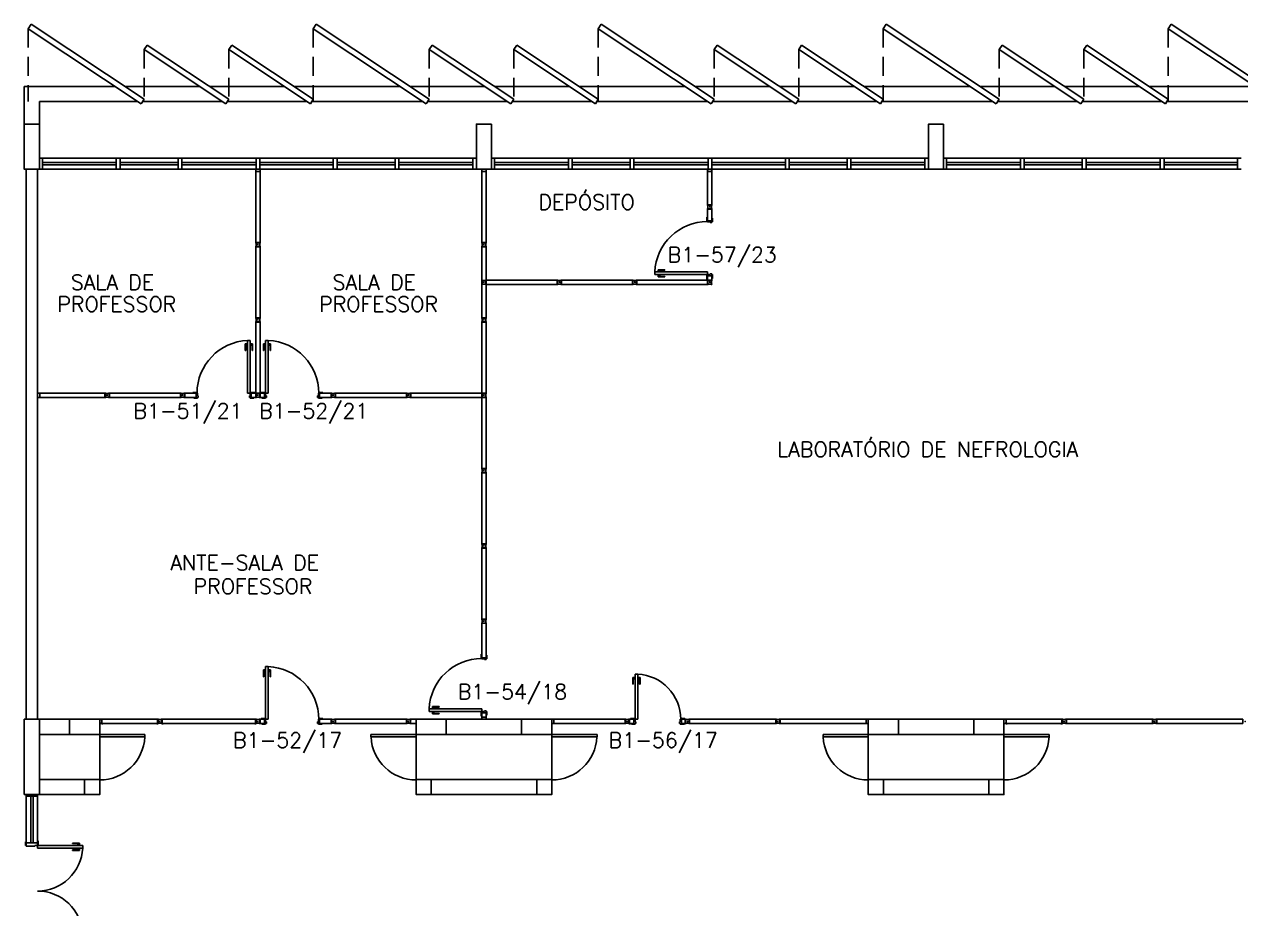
# Model space of a CAD drawing. Header units: millimetres. Extents: x 4436 to 4619, y 1272 to 1428.
# Drawn here: x 4486.14 to 4502.29, y 1344.79 to 1356.53 of the extents above; entities that cross this region are included whole.
import ezdxf

# ---------------------------------------------------------------- set-up
doc = ezdxf.new("R2010")
doc.units = ezdxf.units.MM
doc.linetypes.add('HIDDEN', pattern=[0.375, 0.25, -0.125])
for name, color, linetype in [('ALV', 2, 'Continuous'), ('ALVV', 1, 'Continuous'), ('DIV', 2, 'Continuous'), ('DIV2', 2, 'Continuous'), ('ENDEREÇO', 2, 'Continuous'), ('ESTR', 3, 'Continuous'), ('JANELA', 1, 'Continuous'), ('MACANETA', 2, 'Continuous'), ('MARCO', 2, 'Continuous'), ('PISO', 1, 'Continuous'), ('PORTA', 2, 'Continuous'), ('PROJ', 1, 'HIDDEN'), ('TEXTO', 2, 'Continuous')]:
    doc.layers.add(name, color=color, linetype=linetype)
doc.styles.add('UNB1-100', font='simplex.shx', dxfattribs={"height": 0.2})

# ---------------------------------------------------------------- blocks, each defined once
blk = doc.blocks.new('MTT')
for p, q in [((-0.029, 0.018), (-0.029, 0.029)), ((-0.019, 0.029), (-0.029, 0.029)), ((-0.024, 0.018), (-0.029, 0.018)), ((-0.024, 0.018), (-0.024, -0.019)), ((-0.019, 0.024), (-0.019, 0.029)), ((-0.019, 0.024), (0.018, 0.024)), ((-0.005, 0), (0.005, 0)), ((0, -0.005), (0, 0.005)), ((0.018, 0.024), (0.018, 0.029)), ((0.018, 0.029), (0.029, 0.029)), ((0.024, 0.018), (0.029, 0.018)), ((0.024, 0.018), (0.024, -0.019)), ((0.029, 0.018), (0.029, 0.029)), ((-0.029, -0.019), (-0.024, -0.019)), ((-0.029, -0.019), (-0.029, -0.029)), ((-0.019, -0.029), (-0.029, -0.029)), ((0.018, -0.024), (-0.019, -0.024)), ((-0.019, -0.024), (-0.019, -0.029)), ((0.018, -0.024), (0.018, -0.029)), ((0.018, -0.029), (0.029, -0.029)), ((0.029, -0.019), (0.024, -0.019)), ((0.029, -0.019), (0.029, -0.029))]:
    blk.add_line(p, q)
blk = doc.blocks.new('DOOR60')
at = {"layer": 'MACANETA', "color": 1}
for p, q in [((-0.015, -0.465), (-0.01, -0.465)), ((-0.015, -0.555), (-0.015, -0.465)), ((-0.01, -0.555), (-0.01, -0.465)), ((0.08, -0.465), (0.075, -0.465)), ((0.075, -0.555), (0.075, -0.465)), ((0.08, -0.555), (0.08, -0.465)), ((-0.015, -0.555), (0.012, -0.555)), ((-0.01, -0.535), (0.012, -0.535)), ((0.012, -0.563), (0.012, -0.528)), ((0.012, -0.528), (0.015, -0.528)), ((0.012, -0.563), (0.015, -0.563)), ((0.053, -0.528), (0.05, -0.528)), ((0.053, -0.563), (0.05, -0.563)), ((0.053, -0.563), (0.053, -0.528)), ((0.075, -0.535), (0.053, -0.535)), ((0.08, -0.555), (0.053, -0.555))]:
    blk.add_line(p, q, dxfattribs=at)
at = {"layer": 'PORTA'}
for p, q in [((0.015, -0.6), (0.015, 0)), ((0.015, 0), (0.05, 0)), ((0.05, -0.6), (0.05, 0)), ((0.05, -0.6), (0.015, -0.6))]:
    blk.add_line(p, q, dxfattribs=at)
at = {"layer": 'PORTA', "color": 1}
blk.add_arc((0.02, 0), 0.6, 272.866, 0, dxfattribs=at)
blk = doc.blocks.new('IMTT')
for p, q in [((-0.005, 0), (0.005, 0)), ((0.029, 0.029), (0, 0.029)), ((0, -0.028), (0, 0.029)), ((0.029, -0.028), (0, -0.028))]:
    blk.add_line(p, q)
blk = doc.blocks.new('DIV8')
for p, q in [((0.005, 0), (-0.005, 0)), ((0, 0.005), (0, -0.005)), ((0.024, 0.019), (0.028, 0.019)), ((0.024, 0.017), (0.024, 0.019)), ((0.024, 0.017), (0.028, 0.017)), ((0.028, 0.03), (0.043, 0.03)), ((0.028, 0.03), (0.028, 0.019)), ((0.028, 0.017), (0.028, -0.016)), ((0.769, 0.028), (0.03, 0.028)), ((0.03, 0.028), (0.03, -0.028)), ((0.043, 0.028), (0.043, 0.03)), ((0.757, 0.028), (0.757, 0.03)), ((0.771, 0.03), (0.757, 0.03)), ((0.769, 0.028), (0.769, -0.028)), ((0.771, 0.03), (0.771, 0.019)), ((0.776, 0.019), (0.771, 0.019)), ((0.771, 0.017), (0.771, -0.016)), ((0.776, 0.017), (0.771, 0.017)), ((0.776, 0.017), (0.776, 0.019)), ((0.805, 0), (0.795, 0)), ((0.8, 0.005), (0.8, -0.005)), ((0.024, -0.016), (0.028, -0.016)), ((0.024, -0.019), (0.024, -0.016)), ((0.024, -0.019), (0.028, -0.019)), ((0.028, -0.019), (0.028, -0.03)), ((0.028, -0.03), (0.043, -0.03)), ((0.769, -0.028), (0.03, -0.028)), ((0.043, -0.03), (0.043, -0.028)), ((0.757, -0.03), (0.757, -0.028)), ((0.771, -0.03), (0.757, -0.03)), ((0.776, -0.016), (0.771, -0.016)), ((0.776, -0.019), (0.771, -0.019)), ((0.771, -0.019), (0.771, -0.03)), ((0.776, -0.019), (0.776, -0.016))]:
    blk.add_line(p, q)
blk = doc.blocks.new('DIV10')
for p, q in [((-0.0051, 0), (0.0051, 0)), ((0, -0.0051), (0, 0.0051)), ((0.0285, 0.0285), (0.9715, 0.0285)), ((0.0285, -0.0285), (0.0285, 0.0285)), ((0.9715, -0.0285), (0.9715, 0.0285)), ((0.9949, 0), (1.0051, 0)), ((1, -0.0051), (1, 0.0051)), ((0.0285, -0.0285), (0.9715, -0.0285))]:
    blk.add_line(p, q)
blk = doc.blocks.new('DIV12')
for p, q in [((-0.0051, 0), (0.0051, 0)), ((0, -0.0051), (0, 0.0051)), ((0.0285, 0.0285), (1.1715, 0.0285)), ((0.0285, -0.0285), (0.0285, 0.0285)), ((1.1715, -0.0285), (1.1715, 0.0285)), ((1.1949, 0), (1.2051, 0)), ((1.2, -0.0051), (1.2, 0.0051)), ((0.0285, -0.0285), (1.1715, -0.0285))]:
    blk.add_line(p, q)
blk = doc.blocks.new('DOOR-60')
at = {"layer": 'MACANETA', "color": 1}
for p, q in [((-0.08, -0.555), (-0.08, -0.465)), ((-0.08, -0.465), (-0.075, -0.465)), ((-0.075, -0.555), (-0.075, -0.465)), ((0.01, -0.555), (0.01, -0.465)), ((0.015, -0.465), (0.01, -0.465)), ((0.015, -0.555), (0.015, -0.465)), ((-0.08, -0.555), (-0.053, -0.555)), ((-0.075, -0.535), (-0.053, -0.535)), ((-0.053, -0.528), (-0.05, -0.528)), ((-0.053, -0.563), (-0.053, -0.528)), ((-0.053, -0.563), (-0.05, -0.563)), ((-0.012, -0.528), (-0.015, -0.528)), ((-0.012, -0.563), (-0.015, -0.563)), ((-0.012, -0.563), (-0.012, -0.528)), ((0.01, -0.535), (-0.012, -0.535)), ((0.015, -0.555), (-0.012, -0.555))]:
    blk.add_line(p, q, dxfattribs=at)
at = {"layer": 'PORTA'}
for p, q in [((-0.05, -0.6), (-0.05, 0)), ((-0.015, 0), (-0.05, 0)), ((-0.015, -0.6), (-0.015, 0)), ((-0.05, -0.6), (-0.015, -0.6))]:
    blk.add_line(p, q, dxfattribs=at)
at = {"layer": 'PORTA', "color": 1}
blk.add_arc((-0.02, 0), 0.6, 180, 267.134, dxfattribs=at)
blk = doc.blocks.new('DOOR70')
at = {"layer": 'MACANETA', "color": 1}
for p, q in [((-0.015, -0.565), (-0.01, -0.565)), ((-0.015, -0.655), (-0.015, -0.565)), ((-0.01, -0.655), (-0.01, -0.565)), ((-0.01, -0.635), (0.012, -0.635)), ((0.012, -0.663), (0.012, -0.628)), ((0.012, -0.628), (0.015, -0.628)), ((0.053, -0.628), (0.05, -0.628)), ((0.053, -0.663), (0.053, -0.628)), ((0.075, -0.635), (0.053, -0.635)), ((0.08, -0.565), (0.075, -0.565)), ((0.075, -0.655), (0.075, -0.565)), ((0.08, -0.655), (0.08, -0.565)), ((-0.015, -0.655), (0.012, -0.655)), ((0.012, -0.663), (0.015, -0.663)), ((0.053, -0.663), (0.05, -0.663)), ((0.08, -0.655), (0.053, -0.655))]:
    blk.add_line(p, q, dxfattribs=at)
at = {"layer": 'PORTA'}
for p, q in [((0.015, -0.7), (0.015, 0)), ((0.015, 0), (0.05, 0)), ((0.05, -0.7), (0.05, 0)), ((0.05, -0.7), (0.015, -0.7))]:
    blk.add_line(p, q, dxfattribs=at)
at = {"layer": 'PORTA', "color": 1}
blk.add_arc((0.02, 0), 0.7, 272.4563, 0, dxfattribs=at)
blk = doc.blocks.new('DIV10C')
for p, q in [((-0.005, 0), (0.005, 0)), ((0, -0.005), (0, 0.005)), ((0.024, 0.018), (0.028, 0.018)), ((0.024, 0.018), (0.024, 0.016)), ((0.024, 0.016), (0.028, 0.016)), ((0.028, 0.018), (0.028, 0.03)), ((0.028, -0.017), (0.028, 0.016)), ((0.03, 0.028), (0.964, 0.028)), ((0.03, -0.029), (0.03, 0.028)), ((0.966, 0.03), (0.952, 0.03)), ((0.952, 0.03), (0.952, 0.028)), ((0.964, -0.029), (0.964, 0.028)), ((0.966, 0.018), (0.966, 0.03)), ((0.971, 0.018), (0.966, 0.018)), ((0.966, -0.017), (0.966, 0.016)), ((0.971, 0.016), (0.966, 0.016)), ((0.971, 0.018), (0.971, 0.016)), ((0.024, -0.017), (0.024, -0.019)), ((0.024, -0.017), (0.028, -0.017)), ((0.024, -0.019), (0.028, -0.019)), ((0.028, -0.031), (0.028, -0.019)), ((0.03, -0.029), (0.964, -0.029)), ((0.952, -0.029), (0.952, -0.031)), ((0.966, -0.031), (0.952, -0.031)), ((0.971, -0.017), (0.966, -0.017)), ((0.966, -0.031), (0.966, -0.019)), ((0.971, -0.019), (0.966, -0.019)), ((0.971, -0.017), (0.971, -0.019))]:
    blk.add_line(p, q)
blk = doc.blocks.new('DIV11')
blk.add_blockref('DIV10', (0, 0))

msp = doc.modelspace()

# ---------------------------------------------------------------- linework, layer by layer
at = {"layer": 'ALV'}
for p, q in [((4486.19701, 1356.47369), (4486.23571, 1356.53201)), ((4486.19701, 1356.47369), (4487.69681, 1355.4784)), ((4486.23571, 1356.53201), (4487.73551, 1355.53673)), ((4489.97931, 1356.47369), (4490.01801, 1356.53201)), ((4489.97931, 1356.47369), (4491.47911, 1355.4784)), ((4490.01801, 1356.53201), (4491.51781, 1355.53673)), ((4493.76131, 1356.47369), (4493.80001, 1356.53201)), ((4493.76131, 1356.47369), (4495.26111, 1355.4784)), ((4493.80001, 1356.53201), (4495.29981, 1355.53673)), ((4497.54331, 1356.47369), (4497.58201, 1356.53201)), ((4497.54331, 1356.47369), (4499.04311, 1355.4784)), ((4497.58201, 1356.53201), (4499.08181, 1355.53673)), ((4501.32531, 1356.47369), (4501.36401, 1356.53201)), ((4501.32531, 1356.47369), (4502.82511, 1355.4784)), ((4501.36401, 1356.53201), (4502.86381, 1355.53673)), ((4487.73551, 1356.19722), (4487.77422, 1356.25555)), ((4487.77422, 1356.25555), (4488.85741, 1355.53673)), ((4488.85741, 1356.19722), (4488.89612, 1356.25555)), ((4488.89612, 1356.25555), (4489.97931, 1355.53673)), ((4491.51781, 1356.19722), (4491.55652, 1356.25555)), ((4491.55652, 1356.25555), (4492.63971, 1355.53673)), ((4492.63971, 1356.19722), (4492.67841, 1356.25555)), ((4492.67841, 1356.25555), (4493.7616, 1355.53673)), ((4495.29951, 1356.19722), (4495.33822, 1356.25555)), ((4495.33822, 1356.25555), (4496.42141, 1355.53673)), ((4496.42141, 1356.19722), (4496.46012, 1356.25555)), ((4496.46012, 1356.25555), (4497.54331, 1355.53673)), ((4499.08181, 1356.19722), (4499.12052, 1356.25555)), ((4499.12052, 1356.25555), (4500.20371, 1355.53673)), ((4500.20371, 1356.19722), (4500.24241, 1356.25555)), ((4500.24241, 1356.25555), (4501.3256, 1355.53673)), ((4487.73551, 1356.19722), (4488.8187, 1355.4784)), ((4488.85741, 1356.19722), (4489.9406, 1355.4784)), ((4491.51781, 1356.19722), (4492.601, 1355.4784)), ((4492.63971, 1356.19722), (4493.7229, 1355.4784)), ((4495.29951, 1356.19722), (4496.3827, 1355.4784)), ((4496.42141, 1356.19722), (4497.5046, 1355.4784)), ((4499.08181, 1356.19722), (4500.165, 1355.4784)), ((4500.20371, 1356.19722), (4501.2869, 1355.4784)), ((4487.69681, 1355.4784), (4487.73551, 1355.53673)), ((4488.8187, 1355.4784), (4488.85741, 1355.53673)), ((4489.9406, 1355.4784), (4489.97931, 1355.53673)), ((4491.47911, 1355.4784), (4491.51781, 1355.53673)), ((4492.601, 1355.4784), (4492.63971, 1355.53673)), ((4493.7229, 1355.4784), (4493.7616, 1355.53673)), ((4495.26111, 1355.4784), (4495.29981, 1355.53673)), ((4496.3827, 1355.4784), (4496.42141, 1355.53673)), ((4497.5046, 1355.4784), (4497.54331, 1355.53673)), ((4499.04311, 1355.4784), (4499.08181, 1355.53673)), ((4500.165, 1355.4784), (4500.20371, 1355.53673)), ((4501.2869, 1355.4784), (4501.3256, 1355.53673)), ((4486.34441, 1354.75756), (4486.34441, 1354.60756)), ((4486.34441, 1354.75756), (4486.38441, 1354.75756)), ((4486.38441, 1354.75756), (4486.38441, 1354.60756)), ((4487.36441, 1354.75756), (4487.36441, 1354.60756)), ((4487.36441, 1354.75756), (4487.41441, 1354.75756)), ((4487.41441, 1354.75756), (4487.41441, 1354.60756)), ((4488.18441, 1354.75756), (4488.18441, 1354.60756)), ((4488.18441, 1354.75756), (4488.23441, 1354.75756)), ((4488.23441, 1354.75756), (4488.23441, 1354.60756)), ((4489.21941, 1354.75756), (4489.21941, 1354.60756)), ((4489.21941, 1354.75756), (4489.26941, 1354.75756)), ((4489.26941, 1354.75756), (4489.26941, 1354.60756)), ((4490.24441, 1354.75756), (4490.24441, 1354.60756)), ((4490.24441, 1354.75756), (4490.29441, 1354.75756)), ((4490.29441, 1354.75756), (4490.29441, 1354.60756)), ((4491.06441, 1354.75756), (4491.06441, 1354.60756)), ((4491.06441, 1354.75756), (4491.11441, 1354.75756)), ((4491.11441, 1354.75756), (4491.11441, 1354.60756)), ((4492.09441, 1354.75756), (4492.09441, 1354.60756)), ((4492.14441, 1354.75756), (4492.09441, 1354.75756)), ((4492.14441, 1354.75756), (4492.14441, 1354.60756)), ((4492.34441, 1354.75756), (4492.34441, 1354.60756)), ((4492.34441, 1354.75756), (4492.38441, 1354.75756)), ((4492.38441, 1354.75756), (4492.38441, 1354.60756)), ((4493.36441, 1354.75756), (4493.36441, 1354.60756)), ((4493.36441, 1354.75756), (4493.41441, 1354.75756)), ((4493.41441, 1354.75756), (4493.41441, 1354.60756)), ((4494.18441, 1354.75756), (4494.18441, 1354.60756)), ((4494.18441, 1354.75756), (4494.23441, 1354.75756)), ((4494.23441, 1354.75756), (4494.23441, 1354.60756)), ((4495.21941, 1354.75756), (4495.21941, 1354.60756)), ((4495.21941, 1354.75756), (4495.26941, 1354.75756)), ((4495.26941, 1354.75756), (4495.26941, 1354.60756)), ((4496.24441, 1354.75756), (4496.24441, 1354.60756)), ((4496.24441, 1354.75756), (4496.29441, 1354.75756)), ((4496.29441, 1354.75756), (4496.29441, 1354.60756)), ((4497.06441, 1354.75756), (4497.06441, 1354.60756)), ((4497.06441, 1354.75756), (4497.11441, 1354.75756)), ((4497.11441, 1354.75756), (4497.11441, 1354.60756)), ((4498.09441, 1354.75756), (4498.09441, 1354.60756)), ((4498.14441, 1354.75756), (4498.09441, 1354.75756)), ((4498.14441, 1354.75756), (4498.14441, 1354.60756)), ((4498.34441, 1354.75756), (4498.34441, 1354.60756)), ((4498.34441, 1354.75756), (4498.38441, 1354.75756)), ((4498.38441, 1354.75756), (4498.38441, 1354.60756)), ((4499.36441, 1354.75756), (4499.36441, 1354.60756)), ((4499.36441, 1354.75756), (4499.41441, 1354.75756)), ((4499.41441, 1354.75756), (4499.41441, 1354.60756)), ((4500.18441, 1354.75756), (4500.18441, 1354.60756)), ((4500.18441, 1354.75756), (4500.23441, 1354.75756)), ((4500.23441, 1354.75756), (4500.23441, 1354.60756)), ((4501.21941, 1354.75756), (4501.21941, 1354.60756)), ((4501.21941, 1354.75756), (4501.26941, 1354.75756)), ((4501.26941, 1354.75756), (4501.26941, 1354.60756)), ((4502.24441, 1354.75756), (4502.24441, 1354.60756)), ((4502.24441, 1354.75756), (4502.29441, 1354.75756)), ((4486.16941, 1347.30756), (4486.16941, 1354.60756)), ((4486.31941, 1347.30756), (4486.31941, 1354.60756)), ((4486.34441, 1354.60756), (4486.38441, 1354.60756)), ((4487.36441, 1354.60756), (4487.41441, 1354.60756)), ((4488.18441, 1354.60756), (4488.23441, 1354.60756)), ((4489.21941, 1354.60756), (4489.26941, 1354.60756)), ((4490.24441, 1354.60756), (4490.29441, 1354.60756)), ((4491.06441, 1354.60756), (4491.11441, 1354.60756)), ((4492.14441, 1354.60756), (4492.09441, 1354.60756)), ((4492.34441, 1354.60756), (4492.38441, 1354.60756)), ((4493.36441, 1354.60756), (4493.41441, 1354.60756)), ((4494.18441, 1354.60756), (4494.23441, 1354.60756)), ((4496.24441, 1354.60756), (4496.29441, 1354.60756)), ((4497.06441, 1354.60756), (4497.11441, 1354.60756)), ((4498.14441, 1354.60756), (4498.09441, 1354.60756)), ((4498.34441, 1354.60756), (4498.38441, 1354.60756)), ((4499.36441, 1354.60756), (4499.41441, 1354.60756)), ((4500.18441, 1354.60756), (4500.23441, 1354.60756)), ((4501.21941, 1354.60756), (4501.26941, 1354.60756)), ((4502.24441, 1354.60756), (4502.29441, 1354.60756)), ((4486.74477, 1347.30756), (4486.34441, 1347.30756)), ((4491.74441, 1347.30756), (4492.74441, 1347.30756)), ((4497.74441, 1347.30756), (4498.74441, 1347.30756)), ((4486.74477, 1347.10756), (4486.34441, 1347.10756)), ((4487.14477, 1347.10756), (4487.14477, 1346.50756)), ((4491.74441, 1347.10756), (4492.74441, 1347.10756)), ((4497.74441, 1347.10756), (4498.74441, 1347.10756)), ((4486.94477, 1346.50756), (4486.34441, 1346.50756)), ((4491.54441, 1346.50756), (4492.94441, 1346.50756)), ((4497.54441, 1346.50756), (4498.94441, 1346.50756)), ((4486.94477, 1346.30756), (4486.34441, 1346.30756)), ((4491.54441, 1346.30756), (4492.94441, 1346.30756)), ((4497.54441, 1346.30756), (4498.94441, 1346.30756))]:
    msp.add_line(p, q, dxfattribs=at)
at = {"layer": 'DIV2'}
for p, q in [((4495.22091, 1354.57906), (4495.20891, 1354.57906)), ((4495.20891, 1354.57906), (4495.20891, 1354.56468)), ((4495.20891, 1354.56468), (4495.21091, 1354.56468)), ((4495.21091, 1354.13806), (4495.21091, 1354.57706)), ((4495.26791, 1354.57706), (4495.21091, 1354.57706)), ((4495.21941, 1354.60756), (4495.26941, 1354.60756)), ((4495.22091, 1354.58406), (4495.22291, 1354.58406)), ((4495.22091, 1354.58406), (4495.22091, 1354.57906)), ((4495.22291, 1354.58406), (4495.22291, 1354.57906)), ((4495.25591, 1354.57906), (4495.22291, 1354.57906)), ((4495.24451, 1354.60756), (4495.23431, 1354.60756)), ((4495.23941, 1354.60246), (4495.23941, 1354.61266)), ((4495.25591, 1354.58406), (4495.25791, 1354.58406)), ((4495.25591, 1354.58406), (4495.25591, 1354.57906)), ((4495.25791, 1354.58406), (4495.25791, 1354.57906)), ((4495.26991, 1354.57906), (4495.25791, 1354.57906)), ((4495.26791, 1354.13806), (4495.26791, 1354.57706)), ((4495.26791, 1354.56468), (4495.26991, 1354.56468)), ((4495.26991, 1354.57906), (4495.26991, 1354.56468)), ((4495.20891, 1354.15045), (4495.21091, 1354.15045)), ((4495.20891, 1354.13606), (4495.20891, 1354.15045)), ((4495.22091, 1354.13606), (4495.20891, 1354.13606)), ((4495.26791, 1354.13806), (4495.21091, 1354.13806)), ((4495.22091, 1354.13106), (4495.22091, 1354.13606)), ((4495.22291, 1354.13106), (4495.22291, 1354.13606)), ((4495.25591, 1354.13606), (4495.22291, 1354.13606)), ((4495.25591, 1354.13106), (4495.25591, 1354.13606)), ((4495.25791, 1354.13106), (4495.25791, 1354.13606)), ((4495.26991, 1354.13606), (4495.25791, 1354.13606)), ((4495.26791, 1354.15045), (4495.26991, 1354.15045)), ((4495.26991, 1354.13606), (4495.26991, 1354.15045)), ((4495.20091, 1353.97006), (4495.20091, 1353.92006)), ((4495.21091, 1353.97006), (4495.20091, 1353.97006)), ((4495.26791, 1354.07906), (4495.21091, 1354.07906)), ((4495.21091, 1354.07906), (4495.21091, 1353.92506)), ((4495.22091, 1354.13106), (4495.22291, 1354.13106)), ((4495.24451, 1354.10756), (4495.23431, 1354.10756)), ((4495.24451, 1354.10756), (4495.23431, 1354.10756)), ((4495.23941, 1354.11266), (4495.23941, 1354.10246)), ((4495.23941, 1354.11266), (4495.23941, 1354.10246)), ((4495.25591, 1354.13106), (4495.25791, 1354.13106)), ((4495.26791, 1354.07906), (4495.26791, 1353.92506)), ((4495.20091, 1353.92006), (4495.21091, 1353.92006)), ((4495.21091, 1353.92506), (4495.21091, 1353.92006)), ((4495.21091, 1353.92506), (4495.26791, 1353.92506)), ((4495.21091, 1353.92006), (4495.21091, 1353.91006)), ((4495.21091, 1353.91006), (4495.24591, 1353.91006)), ((4495.24591, 1353.91006), (4495.24591, 1353.90006)), ((4495.24591, 1353.90006), (4495.26791, 1353.90006)), ((4495.27791, 1353.96006), (4495.26791, 1353.96006)), ((4495.26791, 1353.92506), (4495.26791, 1353.91006)), ((4495.26791, 1353.91006), (4495.27791, 1353.91006)), ((4495.26791, 1353.90006), (4495.26791, 1353.91006)), ((4495.27791, 1353.91006), (4495.27791, 1353.96006)), ((4495.20091, 1353.20006), (4495.21091, 1353.20006)), ((4495.20091, 1353.15006), (4495.20091, 1353.20006)), ((4495.21091, 1353.21006), (4495.24591, 1353.21006)), ((4495.21091, 1353.20006), (4495.21091, 1353.21006)), ((4495.21091, 1353.19506), (4495.21091, 1353.20006)), ((4495.21091, 1353.19506), (4495.21091, 1353.13606)), ((4495.21091, 1353.19506), (4495.26791, 1353.19506)), ((4495.24591, 1353.22006), (4495.26791, 1353.22006)), ((4495.24591, 1353.21006), (4495.24591, 1353.22006)), ((4495.26791, 1353.22006), (4495.26791, 1353.21006)), ((4495.26791, 1353.19506), (4495.26791, 1353.21006)), ((4495.26791, 1353.21006), (4495.27791, 1353.21006)), ((4495.26791, 1353.19506), (4495.26791, 1353.13606)), ((4495.27791, 1353.21006), (4495.27791, 1353.16006)), ((4495.21091, 1353.15006), (4495.20091, 1353.15006)), ((4495.26791, 1353.13606), (4495.21091, 1353.13606)), ((4495.24451, 1353.10756), (4495.23431, 1353.10756)), ((4495.24451, 1353.10756), (4495.23431, 1353.10756)), ((4495.23941, 1353.11266), (4495.23941, 1353.10246)), ((4495.23941, 1353.10246), (4495.23941, 1353.11266)), ((4495.27791, 1353.16006), (4495.26791, 1353.16006)), ((4486.32451, 1351.60756), (4486.31431, 1351.60756)), ((4486.31941, 1351.61266), (4486.31941, 1351.60246)), ((4487.21391, 1351.63606), (4486.34991, 1351.63606)), ((4486.34991, 1351.63606), (4486.34991, 1351.57906)), ((4487.21391, 1351.57906), (4486.34991, 1351.57906)), ((4487.20153, 1351.63606), (4487.20153, 1351.63806)), ((4487.21591, 1351.63806), (4487.20153, 1351.63806)), ((4487.20153, 1351.57706), (4487.20153, 1351.57906)), ((4487.21591, 1351.57706), (4487.20153, 1351.57706)), ((4487.21391, 1351.63606), (4487.21391, 1351.57906)), ((4487.21591, 1351.63806), (4487.21591, 1351.62606)), ((4487.22091, 1351.62606), (4487.21591, 1351.62606)), ((4487.21591, 1351.62406), (4487.21591, 1351.59106)), ((4487.22091, 1351.62406), (4487.21591, 1351.62406)), ((4487.22091, 1351.59106), (4487.21591, 1351.59106)), ((4487.21591, 1351.58906), (4487.21591, 1351.57706)), ((4487.22091, 1351.58906), (4487.21591, 1351.58906)), ((4487.22091, 1351.62406), (4487.22091, 1351.62606)), ((4487.22091, 1351.58906), (4487.22091, 1351.59106)), ((4487.24951, 1351.60756), (4487.23931, 1351.60756)), ((4487.24441, 1351.61266), (4487.24441, 1351.60246)), ((4488.23931, 1351.60756), (4488.24951, 1351.60756)), ((4488.24441, 1351.60246), (4488.24441, 1351.61266)), ((4488.27291, 1351.57906), (4488.27291, 1351.63606)), ((4488.27291, 1351.63606), (4488.42691, 1351.63606)), ((4488.27291, 1351.57906), (4488.42691, 1351.57906)), ((4488.38191, 1351.64606), (4488.43191, 1351.64606)), ((4488.38191, 1351.63606), (4488.38191, 1351.64606)), ((4488.39191, 1351.56906), (4488.39191, 1351.57906)), ((4488.44191, 1351.56906), (4488.39191, 1351.56906)), ((4488.42691, 1351.63606), (4488.43191, 1351.63606)), ((4488.42691, 1351.63606), (4488.42691, 1351.57906)), ((4488.42691, 1351.57906), (4488.44191, 1351.57906)), ((4488.43191, 1351.64606), (4488.43191, 1351.63606)), ((4488.43191, 1351.63606), (4488.44191, 1351.63606)), ((4488.44191, 1351.63606), (4488.44191, 1351.60106)), ((4488.44191, 1351.60106), (4488.45191, 1351.60106)), ((4488.44191, 1351.57906), (4488.44191, 1351.56906)), ((4488.45191, 1351.57906), (4488.44191, 1351.57906)), ((4488.45191, 1351.60106), (4488.45191, 1351.57906)), ((4489.13191, 1351.60106), (4489.13191, 1351.57906)), ((4489.14191, 1351.60106), (4489.13191, 1351.60106)), ((4489.13191, 1351.57906), (4489.14191, 1351.57906)), ((4489.14191, 1351.63606), (4489.14191, 1351.60106)), ((4489.15191, 1351.63606), (4489.14191, 1351.63606)), ((4489.15691, 1351.57906), (4489.14191, 1351.57906)), ((4489.14191, 1351.57906), (4489.14191, 1351.56906)), ((4489.14191, 1351.56906), (4489.19191, 1351.56906)), ((4489.15191, 1351.64606), (4489.15191, 1351.63606)), ((4489.20191, 1351.64606), (4489.15191, 1351.64606)), ((4489.15691, 1351.63606), (4489.15191, 1351.63606)), ((4489.15691, 1351.63606), (4489.21591, 1351.63606)), ((4489.15691, 1351.63606), (4489.15691, 1351.57906)), ((4489.15691, 1351.57906), (4489.21591, 1351.57906)), ((4489.19191, 1351.56906), (4489.19191, 1351.57906)), ((4489.20191, 1351.63606), (4489.20191, 1351.64606)), ((4489.21591, 1351.57906), (4489.21591, 1351.63606)), ((4489.23931, 1351.60756), (4489.24951, 1351.60756)), ((4489.24951, 1351.60756), (4489.23931, 1351.60756)), ((4489.24441, 1351.60246), (4489.24441, 1351.61266)), ((4489.24441, 1351.60246), (4489.24441, 1351.61266)), ((4489.27291, 1351.57906), (4489.27291, 1351.63606)), ((4489.33191, 1351.63606), (4489.27291, 1351.63606)), ((4489.33191, 1351.57906), (4489.27291, 1351.57906)), ((4489.28691, 1351.64606), (4489.33691, 1351.64606)), ((4489.28691, 1351.63606), (4489.28691, 1351.64606)), ((4489.29691, 1351.56906), (4489.29691, 1351.57906)), ((4489.34691, 1351.56906), (4489.29691, 1351.56906)), ((4489.33191, 1351.63606), (4489.33691, 1351.63606)), ((4489.33191, 1351.63606), (4489.33191, 1351.57906)), ((4489.33191, 1351.57906), (4489.34691, 1351.57906)), ((4489.33691, 1351.64606), (4489.33691, 1351.63606)), ((4489.33691, 1351.63606), (4489.34691, 1351.63606)), ((4489.34691, 1351.63606), (4489.34691, 1351.60106)), ((4489.34691, 1351.60106), (4489.35691, 1351.60106)), ((4489.34691, 1351.57906), (4489.34691, 1351.56906)), ((4489.35691, 1351.57906), (4489.34691, 1351.57906)), ((4489.35691, 1351.60106), (4489.35691, 1351.57906)), ((4490.03691, 1351.60106), (4490.03691, 1351.57906)), ((4490.04691, 1351.60106), (4490.03691, 1351.60106)), ((4490.03691, 1351.57906), (4490.04691, 1351.57906)), ((4490.04691, 1351.63606), (4490.04691, 1351.60106)), ((4490.05691, 1351.63606), (4490.04691, 1351.63606)), ((4490.06191, 1351.57906), (4490.04691, 1351.57906)), ((4490.04691, 1351.57906), (4490.04691, 1351.56906)), ((4490.04691, 1351.56906), (4490.09691, 1351.56906)), ((4490.05691, 1351.64606), (4490.05691, 1351.63606)), ((4490.10691, 1351.64606), (4490.05691, 1351.64606)), ((4490.06191, 1351.63606), (4490.05691, 1351.63606)), ((4490.21591, 1351.63606), (4490.06191, 1351.63606)), ((4490.06191, 1351.63606), (4490.06191, 1351.57906)), ((4490.21591, 1351.57906), (4490.06191, 1351.57906)), ((4490.09691, 1351.56906), (4490.09691, 1351.57906)), ((4490.10691, 1351.63606), (4490.10691, 1351.64606)), ((4490.21591, 1351.57906), (4490.21591, 1351.63606)), ((4490.24951, 1351.60756), (4490.23931, 1351.60756)), ((4490.24441, 1351.60246), (4490.24441, 1351.61266)), ((4492.21591, 1348.57906), (4492.21591, 1348.12506)), ((4492.27291, 1348.57906), (4492.27291, 1348.12506)), ((4492.21591, 1348.17006), (4492.20591, 1348.17006)), ((4492.20591, 1348.17006), (4492.20591, 1348.12006)), ((4492.28291, 1348.16006), (4492.27291, 1348.16006)), ((4492.28291, 1348.11006), (4492.28291, 1348.16006)), ((4492.20591, 1348.12006), (4492.21591, 1348.12006)), ((4492.21591, 1348.12506), (4492.27291, 1348.12506)), ((4492.21591, 1348.12506), (4492.21591, 1348.12006)), ((4492.21591, 1348.12006), (4492.21591, 1348.11006)), ((4492.21591, 1348.11006), (4492.25091, 1348.11006)), ((4492.25091, 1348.11006), (4492.25091, 1348.10006)), ((4492.25091, 1348.10006), (4492.27291, 1348.10006)), ((4492.27291, 1348.12506), (4492.27291, 1348.11006)), ((4492.27291, 1348.10006), (4492.27291, 1348.11006)), ((4492.27291, 1348.11006), (4492.28291, 1348.11006)), ((4492.20591, 1347.35006), (4492.20591, 1347.40006)), ((4492.20591, 1347.40006), (4492.21591, 1347.40006)), ((4492.21591, 1347.40006), (4492.21591, 1347.41006)), ((4492.21591, 1347.41006), (4492.25091, 1347.41006)), ((4492.21591, 1347.39506), (4492.21591, 1347.40006)), ((4492.21591, 1347.39506), (4492.21591, 1347.33606)), ((4492.21591, 1347.39506), (4492.27291, 1347.39506)), ((4492.25091, 1347.41006), (4492.25091, 1347.42006)), ((4492.25091, 1347.42006), (4492.27291, 1347.42006)), ((4492.27291, 1347.42006), (4492.27291, 1347.41006)), ((4492.27291, 1347.41006), (4492.28291, 1347.41006)), ((4492.27291, 1347.39506), (4492.27291, 1347.41006)), ((4492.27291, 1347.39506), (4492.27291, 1347.33606)), ((4492.28291, 1347.36006), (4492.27291, 1347.36006)), ((4492.28291, 1347.41006), (4492.28291, 1347.36006)), ((4487.94951, 1347.27906), (4487.93931, 1347.27906)), ((4487.94441, 1347.28416), (4487.94441, 1347.27396)), ((4487.96791, 1347.29756), (4487.97291, 1347.29756)), ((4487.96791, 1347.29556), (4487.96791, 1347.29756)), ((4487.96791, 1347.29556), (4487.97291, 1347.29556)), ((4487.96791, 1347.26256), (4487.97291, 1347.26256)), ((4487.96791, 1347.26056), (4487.96791, 1347.26256)), ((4487.96791, 1347.26056), (4487.97291, 1347.26056)), ((4487.97291, 1347.30956), (4487.9873, 1347.30956)), ((4487.97291, 1347.30956), (4487.97291, 1347.29756)), ((4487.97291, 1347.29556), (4487.97291, 1347.26256)), ((4487.97291, 1347.26056), (4487.97291, 1347.24856)), ((4487.97291, 1347.24856), (4487.9873, 1347.24856)), ((4489.21391, 1347.30756), (4487.97491, 1347.30756)), ((4487.97491, 1347.30756), (4487.97491, 1347.25056)), ((4489.21391, 1347.25056), (4487.97491, 1347.25056)), ((4487.9873, 1347.30756), (4487.9873, 1347.30956)), ((4487.9873, 1347.24856), (4487.9873, 1347.25056)), ((4489.20153, 1347.24856), (4489.20153, 1347.25056)), ((4489.21591, 1347.24856), (4489.20153, 1347.24856)), ((4489.21391, 1347.30756), (4489.21391, 1347.25056)), ((4489.21591, 1347.29556), (4489.21591, 1347.26256)), ((4489.22091, 1347.26256), (4489.21591, 1347.26256)), ((4489.21591, 1347.26056), (4489.21591, 1347.24856)), ((4489.22091, 1347.26056), (4489.21591, 1347.26056)), ((4489.22091, 1347.26056), (4489.22091, 1347.26256)), ((4489.24951, 1347.27906), (4489.23931, 1347.27906)), ((4489.24441, 1347.27396), (4489.24441, 1347.28416)), ((4489.27291, 1347.25056), (4489.27291, 1347.30756)), ((4489.33191, 1347.30756), (4489.27291, 1347.30756)), ((4489.33191, 1347.25056), (4489.27291, 1347.25056)), ((4489.28691, 1347.31756), (4489.33691, 1347.31756)), ((4489.28691, 1347.30756), (4489.28691, 1347.31756)), ((4489.29691, 1347.24056), (4489.29691, 1347.25056)), ((4489.34691, 1347.24056), (4489.29691, 1347.24056)), ((4489.33191, 1347.30756), (4489.33691, 1347.30756)), ((4489.33191, 1347.30756), (4489.33191, 1347.25056)), ((4489.33191, 1347.25056), (4489.34691, 1347.25056)), ((4489.33691, 1347.31756), (4489.33691, 1347.30756)), ((4489.33691, 1347.30756), (4489.34691, 1347.30756)), ((4489.34691, 1347.30756), (4489.34691, 1347.27256)), ((4489.34691, 1347.27256), (4489.35691, 1347.27256)), ((4489.34691, 1347.25056), (4489.34691, 1347.24056)), ((4489.35691, 1347.25056), (4489.34691, 1347.25056)), ((4489.35691, 1347.27256), (4489.35691, 1347.25056)), ((4490.03691, 1347.27256), (4490.03691, 1347.25056)), ((4490.04691, 1347.27256), (4490.03691, 1347.27256)), ((4490.03691, 1347.25056), (4490.04691, 1347.25056)), ((4490.04691, 1347.30756), (4490.04691, 1347.27256)), ((4490.05691, 1347.30756), (4490.04691, 1347.30756)), ((4490.06191, 1347.25056), (4490.04691, 1347.25056)), ((4490.04691, 1347.25056), (4490.04691, 1347.24056)), ((4490.04691, 1347.24056), (4490.09691, 1347.24056)), ((4490.05691, 1347.31756), (4490.05691, 1347.30756)), ((4490.10691, 1347.31756), (4490.05691, 1347.31756)), ((4490.06191, 1347.30756), (4490.05691, 1347.30756)), ((4490.21591, 1347.30756), (4490.06191, 1347.30756)), ((4490.06191, 1347.30756), (4490.06191, 1347.25056)), ((4490.21591, 1347.25056), (4490.06191, 1347.25056)), ((4490.09691, 1347.24056), (4490.09691, 1347.25056)), ((4490.10691, 1347.30756), (4490.10691, 1347.31756)), ((4490.21591, 1347.25056), (4490.21591, 1347.30756)), ((4490.24951, 1347.27906), (4490.23931, 1347.27906)), ((4490.24441, 1347.27396), (4490.24441, 1347.28416)), ((4491.27291, 1347.30756), (4491.34441, 1347.30756)), ((4491.27291, 1347.25056), (4491.34441, 1347.25056)), ((4491.34936, 1347.27906), (4491.33947, 1347.27906)), ((4491.34441, 1347.30756), (4491.34441, 1347.25056)), ((4492.21591, 1347.35006), (4492.20591, 1347.35006)), ((4492.27291, 1347.33606), (4492.21591, 1347.33606)), ((4493.13931, 1347.27906), (4493.14951, 1347.27906)), ((4493.14441, 1347.27396), (4493.14441, 1347.28416)), ((4494.16791, 1347.29756), (4494.17291, 1347.29756)), ((4494.16791, 1347.29756), (4494.16791, 1347.29556)), ((4494.16791, 1347.29556), (4494.17291, 1347.29556)), ((4494.16791, 1347.26256), (4494.17291, 1347.26256)), ((4494.16791, 1347.26256), (4494.16791, 1347.26056)), ((4494.16791, 1347.26056), (4494.17291, 1347.26056)), ((4494.17291, 1347.30956), (4494.1873, 1347.30956)), ((4494.17291, 1347.29756), (4494.17291, 1347.30956)), ((4494.17291, 1347.26256), (4494.17291, 1347.29556)), ((4494.17291, 1347.24856), (4494.17291, 1347.26056)), ((4494.17291, 1347.24856), (4494.1873, 1347.24856)), ((4494.17491, 1347.30756), (4494.23491, 1347.30756)), ((4494.17491, 1347.25056), (4494.17491, 1347.30756)), ((4494.17491, 1347.25056), (4494.23491, 1347.25056)), ((4494.1873, 1347.30956), (4494.1873, 1347.30756)), ((4494.1873, 1347.25056), (4494.1873, 1347.24856)), ((4494.18991, 1347.30756), (4494.18991, 1347.31756)), ((4494.18991, 1347.31756), (4494.23991, 1347.31756)), ((4494.19991, 1347.24056), (4494.19991, 1347.25056)), ((4494.24991, 1347.24056), (4494.19991, 1347.24056)), ((4494.23491, 1347.30756), (4494.23491, 1347.25056)), ((4494.23491, 1347.30756), (4494.23991, 1347.30756)), ((4494.23491, 1347.25056), (4494.24991, 1347.25056)), ((4494.23991, 1347.31756), (4494.23991, 1347.30756)), ((4494.23991, 1347.30756), (4494.24991, 1347.30756)), ((4494.24991, 1347.30756), (4494.24991, 1347.27256)), ((4494.24991, 1347.27256), (4494.25991, 1347.27256)), ((4494.25991, 1347.25056), (4494.24991, 1347.25056)), ((4494.24991, 1347.25056), (4494.24991, 1347.24056)), ((4494.25991, 1347.27256), (4494.25991, 1347.25056)), ((4494.84991, 1347.27256), (4494.83991, 1347.27256)), ((4494.83991, 1347.27256), (4494.83991, 1347.25056)), ((4494.83991, 1347.25056), (4494.84991, 1347.25056)), ((4494.85991, 1347.30756), (4494.84991, 1347.30756)), ((4494.84991, 1347.30756), (4494.84991, 1347.27256)), ((4494.84991, 1347.25056), (4494.84991, 1347.24056)), ((4494.86491, 1347.25056), (4494.84991, 1347.25056)), ((4494.84991, 1347.24056), (4494.89991, 1347.24056)), ((4494.90991, 1347.31756), (4494.85991, 1347.31756)), ((4494.85991, 1347.31756), (4494.85991, 1347.30756)), ((4494.86491, 1347.30756), (4494.85991, 1347.30756)), ((4494.86491, 1347.30756), (4494.86491, 1347.25056)), ((4494.86491, 1347.30756), (4494.91391, 1347.30756)), ((4494.86491, 1347.25056), (4494.91391, 1347.25056)), ((4494.89991, 1347.24056), (4494.89991, 1347.25056)), ((4494.90153, 1347.30956), (4494.90153, 1347.30756)), ((4494.91591, 1347.30956), (4494.90153, 1347.30956)), ((4494.90153, 1347.25056), (4494.90153, 1347.24856)), ((4494.91591, 1347.24856), (4494.90153, 1347.24856)), ((4494.90991, 1347.30756), (4494.90991, 1347.31756)), ((4494.91391, 1347.25056), (4494.91391, 1347.30756)), ((4494.91591, 1347.29756), (4494.91591, 1347.30956)), ((4494.92091, 1347.29756), (4494.91591, 1347.29756)), ((4494.92091, 1347.29556), (4494.91591, 1347.29556)), ((4494.91591, 1347.26256), (4494.91591, 1347.29556)), ((4494.92091, 1347.26256), (4494.91591, 1347.26256)), ((4494.92091, 1347.26056), (4494.91591, 1347.26056)), ((4494.91591, 1347.24856), (4494.91591, 1347.26056)), ((4494.92091, 1347.29756), (4494.92091, 1347.29556)), ((4494.92091, 1347.26256), (4494.92091, 1347.26056)), ((4494.94441, 1347.27396), (4494.94441, 1347.28416))]:
    msp.add_line(p, q, dxfattribs=at)
at = {"layer": 'ESTR'}
for points in [[(4486.34441, 1355.20757), (4486.34441, 1354.60757), (4486.14441, 1354.60757), (4486.14441, 1355.20757)], [(4492.34441, 1355.20757), (4492.34441, 1354.60757), (4492.14441, 1354.60757), (4492.14441, 1355.20757)], [(4498.34441, 1355.20757), (4498.34441, 1354.60757), (4498.14441, 1354.60757), (4498.14441, 1355.20757)], [(4486.14441, 1346.30756), (4486.14441, 1347.30756), (4486.34441, 1347.30756), (4486.34441, 1346.30756)], [(4487.14441, 1347.30756), (4487.14441, 1347.10756), (4486.74441, 1347.10756), (4486.74441, 1347.30756)], [(4491.34441, 1347.30756), (4491.34441, 1347.10756), (4491.74441, 1347.10756), (4491.74441, 1347.30756)], [(4493.14441, 1347.30756), (4493.14441, 1347.10756), (4492.74441, 1347.10756), (4492.74441, 1347.30756)], [(4497.34441, 1347.30756), (4497.34441, 1347.10756), (4497.74441, 1347.10756), (4497.74441, 1347.30756)], [(4499.14441, 1347.30756), (4499.14441, 1347.10756), (4498.74441, 1347.10756), (4498.74441, 1347.30756)], [(4486.94441, 1346.50756), (4486.94441, 1346.30756), (4487.14441, 1346.30756), (4487.14441, 1346.50756)], [(4491.54441, 1346.50756), (4491.54441, 1346.30756), (4491.34441, 1346.30756), (4491.34441, 1346.50756)], [(4492.94441, 1346.50756), (4492.94441, 1346.30756), (4493.14441, 1346.30756), (4493.14441, 1346.50756)], [(4497.54441, 1346.50756), (4497.54441, 1346.30756), (4497.34441, 1346.30756), (4497.34441, 1346.50756)], [(4498.94441, 1346.50756), (4498.94441, 1346.30756), (4499.14441, 1346.30756), (4499.14441, 1346.50756)]]:
    msp.add_lwpolyline(points, close=True, dxfattribs=at)
at = {"layer": 'JANELA', "color": 1}
for p, q in [((4486.38441, 1354.75756), (4487.36441, 1354.75756)), ((4486.38441, 1354.69756), (4487.36441, 1354.69756)), ((4486.38441, 1354.66756), (4487.36441, 1354.66756)), ((4487.41441, 1354.75756), (4488.18441, 1354.75756)), ((4487.41441, 1354.69756), (4488.18441, 1354.69756)), ((4487.41441, 1354.66756), (4488.18441, 1354.66756)), ((4488.23441, 1354.75756), (4489.21941, 1354.75756)), ((4488.23441, 1354.69756), (4489.21941, 1354.69756)), ((4488.23441, 1354.66756), (4489.21941, 1354.66756)), ((4489.26941, 1354.75756), (4490.24441, 1354.75756)), ((4489.26941, 1354.69756), (4490.24441, 1354.69756)), ((4489.26941, 1354.66756), (4490.24441, 1354.66756)), ((4490.29441, 1354.75756), (4491.06441, 1354.75756)), ((4490.29441, 1354.69756), (4491.06441, 1354.69756)), ((4490.29441, 1354.66756), (4491.06441, 1354.66756)), ((4491.11441, 1354.75756), (4492.09441, 1354.75756)), ((4491.11441, 1354.69756), (4492.09441, 1354.69756)), ((4491.11441, 1354.66756), (4492.09441, 1354.66756)), ((4492.38441, 1354.75756), (4493.36441, 1354.75756)), ((4492.38441, 1354.69756), (4493.36441, 1354.69756)), ((4492.38441, 1354.66756), (4493.36441, 1354.66756)), ((4493.41441, 1354.75756), (4494.18441, 1354.75756)), ((4493.41441, 1354.69756), (4494.18441, 1354.69756)), ((4493.41441, 1354.66756), (4494.18441, 1354.66756)), ((4494.23441, 1354.75756), (4495.21941, 1354.75756)), ((4494.23441, 1354.69756), (4495.21941, 1354.69756)), ((4494.23441, 1354.66756), (4495.21941, 1354.66756)), ((4495.26941, 1354.75756), (4496.24441, 1354.75756)), ((4495.26941, 1354.69756), (4496.24441, 1354.69756)), ((4495.26941, 1354.66756), (4496.24441, 1354.66756)), ((4496.29441, 1354.75756), (4497.06441, 1354.75756)), ((4496.29441, 1354.69756), (4497.06441, 1354.69756)), ((4496.29441, 1354.66756), (4497.06441, 1354.66756)), ((4497.11441, 1354.75756), (4498.09441, 1354.75756)), ((4497.11441, 1354.69756), (4498.09441, 1354.69756)), ((4497.11441, 1354.66756), (4498.09441, 1354.66756)), ((4498.38441, 1354.75756), (4499.36441, 1354.75756)), ((4498.38441, 1354.69756), (4499.36441, 1354.69756)), ((4498.38441, 1354.66756), (4499.36441, 1354.66756)), ((4499.41441, 1354.75756), (4500.18441, 1354.75756)), ((4499.41441, 1354.69756), (4500.18441, 1354.69756)), ((4499.41441, 1354.66756), (4500.18441, 1354.66756)), ((4500.23441, 1354.75756), (4501.21941, 1354.75756)), ((4500.23441, 1354.69756), (4501.21941, 1354.69756)), ((4500.23441, 1354.66756), (4501.21941, 1354.66756)), ((4501.26941, 1354.75756), (4502.24441, 1354.75756)), ((4501.26941, 1354.69756), (4502.24441, 1354.69756)), ((4501.26941, 1354.66756), (4502.24441, 1354.66756)), ((4486.38441, 1354.60756), (4487.36441, 1354.60756)), ((4487.41441, 1354.60756), (4488.18441, 1354.60756)), ((4488.23441, 1354.60756), (4489.21941, 1354.60756)), ((4489.26941, 1354.60756), (4490.24441, 1354.60756)), ((4490.29441, 1354.60756), (4491.06441, 1354.60756)), ((4491.11441, 1354.60756), (4492.09441, 1354.60756)), ((4492.38441, 1354.60756), (4493.36441, 1354.60756)), ((4493.41441, 1354.60756), (4494.18441, 1354.60756)), ((4494.23441, 1354.60756), (4495.21941, 1354.60756)), ((4495.26941, 1354.60756), (4496.24441, 1354.60756)), ((4496.29441, 1354.60756), (4497.06441, 1354.60756)), ((4497.11441, 1354.60756), (4498.09441, 1354.60756)), ((4498.38441, 1354.60756), (4499.36441, 1354.60756)), ((4499.41441, 1354.60756), (4500.18441, 1354.60756)), ((4500.23441, 1354.60756), (4501.21941, 1354.60756)), ((4501.26941, 1354.60756), (4502.24441, 1354.60756)), ((4486.17001, 1346.28758), (4486.17001, 1345.66758)), ((4486.23001, 1346.28758), (4486.23001, 1345.66758)), ((4486.26001, 1346.28758), (4486.26001, 1345.66758)), ((4486.32001, 1346.28758), (4486.32001, 1345.66758))]:
    msp.add_line(p, q, dxfattribs=at)
at = {"layer": 'JANELA', "color": 3}
for p, q in [((4486.17001, 1346.28758), (4486.17001, 1346.30758)), ((4486.32001, 1346.28758), (4486.17001, 1346.28758)), ((4486.32001, 1346.30758), (4486.32001, 1346.28758)), ((4486.17001, 1345.66758), (4486.17001, 1345.64758)), ((4486.32001, 1345.66758), (4486.17001, 1345.66758)), ((4486.32001, 1345.64758), (4486.32001, 1345.66758))]:
    msp.add_line(p, q, dxfattribs=at)
at = {"layer": 'MARCO'}
for p, q in [((4486.16001, 1345.68258), (4486.17001, 1345.68258)), ((4486.16001, 1345.63258), (4486.16001, 1345.68258)), ((4486.17001, 1345.63258), (4486.16001, 1345.63258)), ((4486.17001, 1345.64758), (4486.17001, 1345.63258)), ((4486.17001, 1345.62258), (4486.17001, 1345.63258)), ((4486.28501, 1345.62258), (4486.17001, 1345.62258)), ((4486.28501, 1345.63258), (4486.28501, 1345.62258)), ((4486.32001, 1345.63258), (4486.28501, 1345.63258)), ((4486.32001, 1345.69258), (4486.33001, 1345.69258)), ((4486.32001, 1345.64758), (4486.32001, 1345.64258)), ((4486.32001, 1345.64258), (4486.32001, 1345.63258)), ((4486.33001, 1345.64258), (4486.32001, 1345.64258)), ((4486.33001, 1345.69258), (4486.33001, 1345.64258))]:
    msp.add_line(p, q, dxfattribs=at)
at = {"layer": 'PISO'}
for p, q in [((4487.35148, 1355.70756), (4486.14441, 1355.70756)), ((4486.14441, 1355.20756), (4486.14441, 1355.70756)), ((4488.47338, 1355.70756), (4487.47808, 1355.70756)), ((4489.59527, 1355.70756), (4488.59997, 1355.70756)), ((4491.13378, 1355.70756), (4489.72187, 1355.70756)), ((4492.25568, 1355.70756), (4491.26038, 1355.70756)), ((4493.37757, 1355.70756), (4492.38227, 1355.70756)), ((4494.91578, 1355.70756), (4493.50417, 1355.70756)), ((4496.03738, 1355.70756), (4495.04208, 1355.70756)), ((4497.15927, 1355.70756), (4496.16397, 1355.70756)), ((4498.69778, 1355.70756), (4497.28587, 1355.70756)), ((4499.81968, 1355.70756), (4498.82438, 1355.70756)), ((4500.94157, 1355.70756), (4499.94627, 1355.70756)), ((4502.47978, 1355.70756), (4501.06817, 1355.70756)), ((4487.65286, 1355.50756), (4486.34441, 1355.50756)), ((4486.34441, 1355.20756), (4486.34441, 1355.50756)), ((4488.77476, 1355.50756), (4487.71616, 1355.50756)), ((4489.89665, 1355.50756), (4488.83806, 1355.50756)), ((4491.43516, 1355.50756), (4489.95995, 1355.50756)), ((4492.55706, 1355.50756), (4491.49846, 1355.50756)), ((4493.67895, 1355.50756), (4492.62036, 1355.50756)), ((4495.21716, 1355.50756), (4493.74225, 1355.50756)), ((4496.33876, 1355.50756), (4495.28016, 1355.50756)), ((4497.46065, 1355.50756), (4496.40206, 1355.50756)), ((4498.99916, 1355.50756), (4497.52395, 1355.50756)), ((4500.12106, 1355.50756), (4499.06246, 1355.50756)), ((4501.24295, 1355.50756), (4500.18436, 1355.50756)), ((4502.78116, 1355.50756), (4501.30625, 1355.50756))]:
    msp.add_line(p, q, dxfattribs=at)
at = {"layer": 'PORTA'}
for p, q in [((4487.74442, 1347.10756), (4487.14441, 1347.10756)), ((4487.14441, 1347.10756), (4487.14441, 1347.07256)), ((4487.74442, 1347.07256), (4487.14441, 1347.07256)), ((4487.74442, 1347.07256), (4487.74442, 1347.10756)), ((4490.74441, 1347.10756), (4491.34441, 1347.10756)), ((4490.74441, 1347.07256), (4490.74441, 1347.10756)), ((4490.74441, 1347.07256), (4491.34441, 1347.07256)), ((4491.34441, 1347.10756), (4491.34441, 1347.07256)), ((4493.74442, 1347.10756), (4493.14441, 1347.10756)), ((4493.14441, 1347.10756), (4493.14441, 1347.07256)), ((4493.74442, 1347.07256), (4493.14441, 1347.07256)), ((4493.74442, 1347.07256), (4493.74442, 1347.10756)), ((4496.74441, 1347.10756), (4497.34441, 1347.10756)), ((4496.74441, 1347.07256), (4496.74441, 1347.10756)), ((4496.74441, 1347.07256), (4497.34441, 1347.07256)), ((4497.34441, 1347.10756), (4497.34441, 1347.07256)), ((4499.74442, 1347.10756), (4499.14441, 1347.10756)), ((4499.14441, 1347.10756), (4499.14441, 1347.07256)), ((4499.74442, 1347.07256), (4499.14441, 1347.07256)), ((4499.74442, 1347.07256), (4499.74442, 1347.10756))]:
    msp.add_line(p, q, dxfattribs=at)
at = {"layer": 'PORTA', "color": 2}
for p, q in [((4487.14441, 1346.50756), (4487.14441, 1347.10756)), ((4491.34441, 1346.50756), (4491.34441, 1347.10756)), ((4493.14441, 1346.50756), (4493.14441, 1347.10756)), ((4497.34441, 1346.50756), (4497.34441, 1347.10756)), ((4499.14441, 1346.50756), (4499.14441, 1347.10756))]:
    msp.add_line(p, q, dxfattribs=at)
at = {"layer": 'PORTA', "color": 1}
for centre, start, end in [((4487.14441, 1347.10256), 270, 357.134009), ((4491.34441, 1347.10256), 182.865991, 270), ((4493.14441, 1347.10256), 270, 357.134009), ((4497.34441, 1347.10256), 182.865991, 270), ((4499.14441, 1347.10256), 270, 357.134009)]:
    msp.add_arc(centre, 0.60001, start, end, dxfattribs=at)
at = {"layer": 'PROJ', "linetype": 'HIDDEN'}
for p, q in [((4486.19701, 1356.47369), (4486.19701, 1355.50756)), ((4489.97931, 1356.47369), (4489.97931, 1355.50756)), ((4493.76131, 1356.47369), (4493.76131, 1355.50756)), ((4497.54331, 1356.47369), (4497.54331, 1355.50756)), ((4501.32531, 1356.47369), (4501.32531, 1355.50756)), ((4487.73551, 1356.19722), (4487.73551, 1355.50756)), ((4488.85741, 1356.19722), (4488.85741, 1355.50756)), ((4491.51781, 1356.19722), (4491.51781, 1355.50756)), ((4492.63971, 1356.19722), (4492.63971, 1355.50756)), ((4495.29951, 1356.19722), (4495.29951, 1355.50756)), ((4496.42141, 1356.19722), (4496.42141, 1355.50756)), ((4499.08181, 1356.19722), (4499.08181, 1355.50756)), ((4500.20371, 1356.19722), (4500.20371, 1355.50756))]:
    msp.add_line(p, q, dxfattribs=at)

# ---------------------------------------------------------------- block references
at = {"layer": 'ALVV', "xscale": -1}
for p, rotation in [((4495.21091, 1353.19506), 269.9999999948549), ((4489.33191, 1351.63606), 179.9999999948553), ((4489.33191, 1347.30756), 179.9999999948553)]:
    msp.add_blockref('DOOR70', p, dxfattribs=dict(at, rotation=rotation))
at = {"layer": 'ALVV', "rotation": 180.0000000051446}
msp.add_blockref('DOOR70', (4489.15691, 1351.63606), dxfattribs=at)
at = {"layer": 'ALVV', "extrusion": (0, 0, -1), "zscale": -1, "rotation": 90}
msp.add_blockref('DOOR70', (-4492.21591, 1347.39506), dxfattribs=at)
at = {"layer": 'DIV'}
msp.add_blockref('MTT', (4489.24441, 1352.60756), dxfattribs=at)
for name, p, rotation in [('DIV10', (4489.24441, 1352.60756), 270), ('DOOR-60', (4494.23491, 1347.30756), 180)]:
    msp.add_blockref(name, p, dxfattribs=dict(at, rotation=rotation))
at = {"layer": 'DIV2'}
for name, p, rotation in [('DIV10', (4489.24441, 1354.60756), 270), ('IMTT', (4489.24441, 1354.60756), 270), ('DIV10', (4492.24441, 1354.60756), 270), ('IMTT', (4492.24441, 1354.60756), 270), ('IMTT', (4495.23941, 1354.60756), 270), ('DIV10', (4489.24441, 1353.60756), 270), ('DIV10', (4492.24441, 1353.60756), 270), ('DIV10', (4492.24441, 1352.60756), 270), ('DIV10', (4488.24441, 1351.60756), 180), ('DIV10', (4492.24441, 1349.60756), 270), ('DIV11', (4491.24441, 1347.27906), 180), ('IMTT', (4492.24441, 1347.30756), 90), ('IMTT', (4497.34441, 1347.27906), 180), ('DIV12', (4501.14441, 1347.27906), 180)]:
    msp.add_blockref(name, p, dxfattribs=dict(at, rotation=rotation))
for name, p in [('MTT', (4495.23941, 1354.10756)), ('MTT', (4489.24441, 1353.60756)), ('MTT', (4492.24441, 1353.60756)), ('MTT', (4492.24441, 1353.10756)), ('MTT', (4494.24441, 1353.10756)), ('DIV10C', (4494.24441, 1353.10756)), ('MTT', (4495.23941, 1353.10756)), ('MTT', (4492.24441, 1352.60756)), ('IMTT', (4486.31941, 1351.60756)), ('MTT', (4487.24441, 1351.60756)), ('MTT', (4488.24441, 1351.60756)), ('MTT', (4489.24441, 1351.60756)), ('MTT', (4490.24441, 1351.60756)), ('DIV10', (4490.24441, 1351.60756)), ('MTT', (4491.24441, 1351.60756)), ('DIV10', (4491.24441, 1351.60756)), ('MTT', (4492.24441, 1351.60756)), ('MTT', (4492.24441, 1350.60756)), ('MTT', (4492.24441, 1349.60756)), ('MTT', (4492.24441, 1348.60756)), ('DIV8', (4487.14441, 1347.27906)), ('IMTT', (4487.14441, 1347.27906)), ('MTT', (4487.94441, 1347.27906)), ('MTT', (4489.24441, 1347.27906)), ('MTT', (4490.24441, 1347.27906)), ('MTT', (4491.24441, 1347.27906)), ('DIV10', (4493.14441, 1347.27906)), ('IMTT', (4493.14441, 1347.27906)), ('MTT', (4494.14441, 1347.27906)), ('MTT', (4494.94441, 1347.27906)), ('DIV12', (4494.94441, 1347.27906)), ('MTT', (4496.14441, 1347.27906)), ('DIV12', (4496.14441, 1347.27906)), ('DIV8', (4499.14441, 1347.27906)), ('IMTT', (4499.14441, 1347.27906)), ('MTT', (4499.94441, 1347.27906)), ('MTT', (4501.14441, 1347.27906)), ('DIV12', (4501.14441, 1347.27906))]:
    msp.add_blockref(name, p, dxfattribs=at)
at = {"layer": 'DIV2', "xscale": -1}
for name, p in [('DIV10', (4493.24441, 1353.10756)), ('MTT', (4493.24441, 1353.10756)), ('DIV10', (4494.24441, 1353.10756))]:
    msp.add_blockref(name, p, dxfattribs=at)
at = {"layer": 'DIV2', "xscale": -1, "rotation": 270}
for p in [(4492.24441, 1350.60756), (4492.24441, 1349.60756)]:
    msp.add_blockref('DIV10', p, dxfattribs=at)
at = {"layer": 'PORTA', "xscale": -1, "rotation": 89.99999999742766}
msp.add_blockref('DOOR60', (4486.32001, 1345.64758), dxfattribs=at)
at = {"layer": 'PORTA', "rotation": 90.00000000257235}
msp.add_blockref('DOOR60', (4486.32001, 1344.40756), dxfattribs=at)

# ---------------------------------------------------------------- texts
at = {"layer": 'ENDEREÇO', "style": 'UNB1-100'}
for s, p in [('B1-57/23', (4494.68211, 1353.3732)), ('B1-51/21', (4487.59197, 1351.30114)), ('B1-52/21', (4489.26052, 1351.30114)), ('B1-54/18', (4491.89782, 1347.57316)), ('B1-52/17', (4488.91466, 1346.93028)), ('B1-56/17', (4493.89917, 1346.93028))]:
    msp.add_text(s, height=0.2, dxfattribs=at).set_placement(p)
at = {"layer": 'TEXTO', "style": 'UNB1-100'}
for s, p in [('DEPÓSITO', (4492.96803, 1354.07179)), ('SALA DE', (4486.76179, 1353.00897)), ('SALA DE', (4490.23547, 1353.00897)), ('PROFESSOR', (4486.58341, 1352.71736)), ('PROFESSOR', (4490.05709, 1352.71736)), ('LABORATÓRIO DE NEFROLOGIA', (4496.13696, 1350.78971)), ('ANTE-SALA DE', (4488.0833, 1349.28585)), ('PROFESSOR', (4488.39131, 1348.97274))]:
    msp.add_text(s, height=0.2, dxfattribs=at).set_placement(p)

doc.saveas('drawing.dxf')
